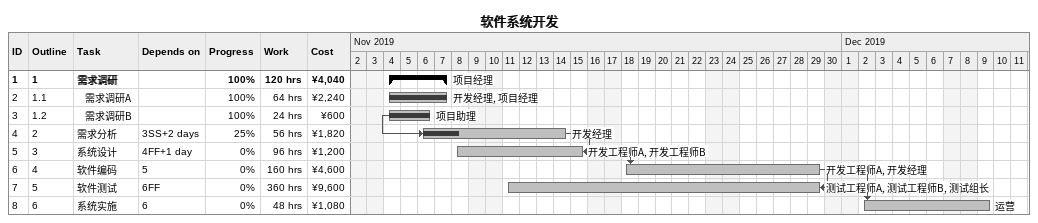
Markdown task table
软件系统开发

| ID | WBS | Task | Start | Finish | Predecessors | Resources | % complete | Work (h) | Cost (¥) |
|---|---|---|---|---|---|---|---|---|---|
| 1 | 1 | **需求调研** | 2019-11-04 | 2019-11-07 |  | 项目经理 | 100 | 120 | 4040 |
| 2 | 1.1 | 需求调研A | 2019-11-04 | 2019-11-07 |  | 开发经理, 项目经理 | 100 | 64 | 2240 |
| 3 | 1.2 | 需求调研B | 2019-11-04 | 2019-11-06 |  | 项目助理 | 100 | 24 | 600 |
| 4 | 2 | 需求分析 | 2019-11-06 | 2019-11-14 | 3SS+2d | 开发经理 | 25 | 56 | 1820 |
| 5 | 3 | 系统设计 | 2019-11-08 | 2019-11-15 | 4FF+1d | 开发工程师A, 开发工程师B | 0 | 96 | 1200 |
| 6 | 4 | 软件编码 | 2019-11-18 | 2019-11-29 | 5 | 开发工程师A, 开发经理 | 0 | 160 | 4600 |
| 7 | 5 | 软件测试 | 2019-11-11 | 2019-11-29 | 6FF | 测试工程师A, 测试工程师B, 测试组长 | 0 | 360 | 9600 |
| 8 | 6 | 系统实施 | 2019-12-02 | 2019-12-09 | 6 | 运营 | 0 | 48 | 1080 |
